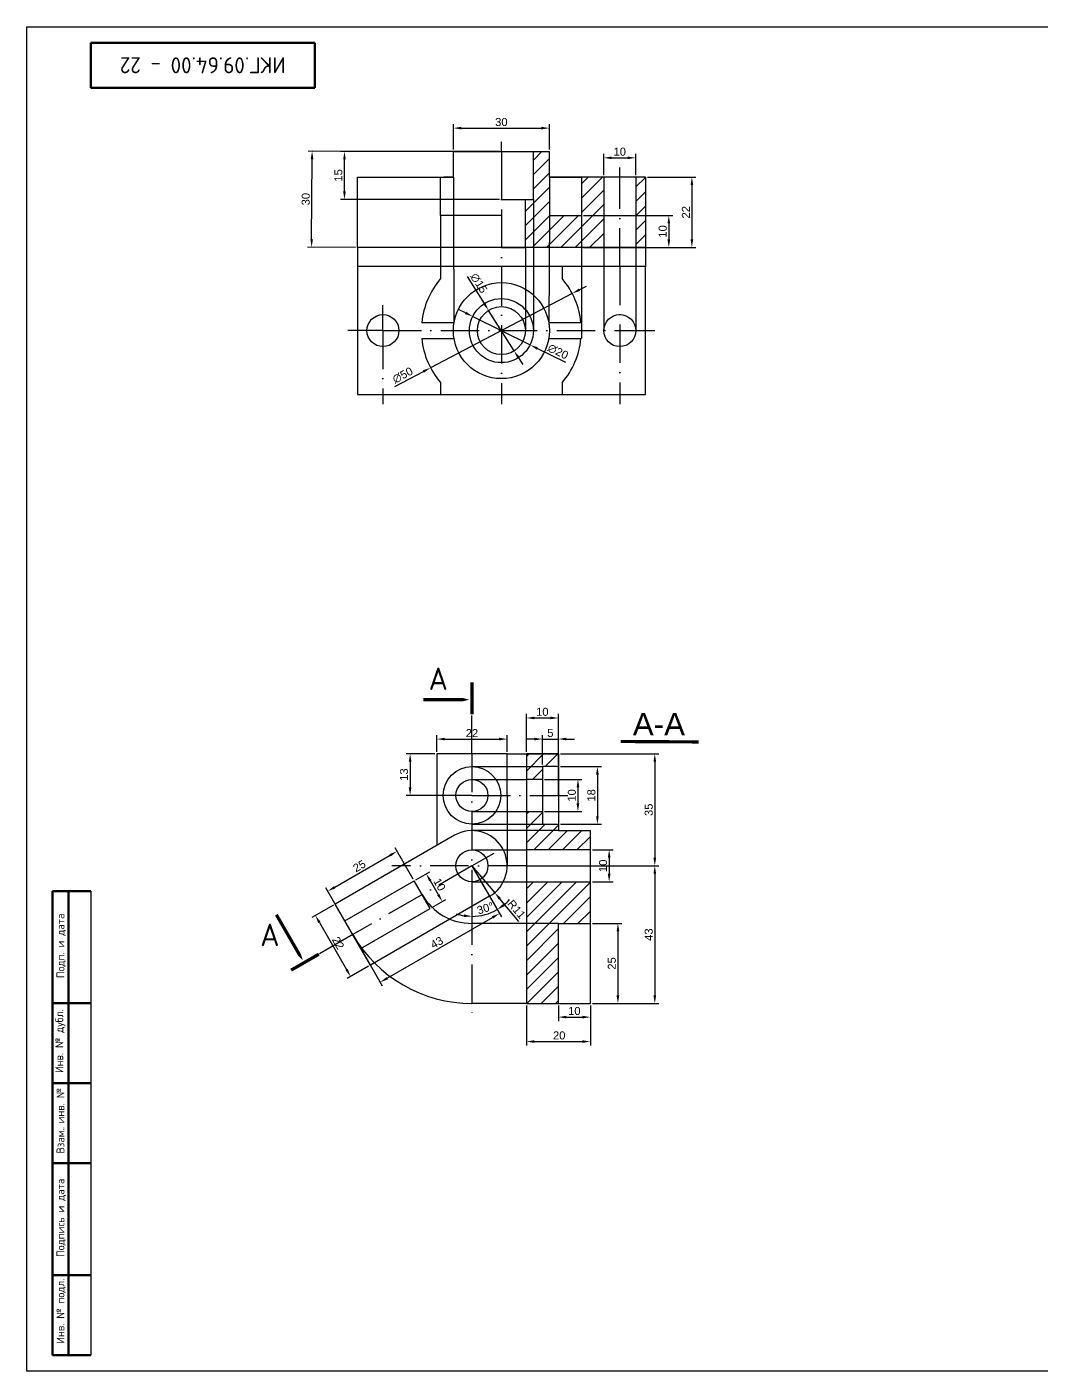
# Model space of a CAD drawing. Header units: millimetres. Extents: x 2745 to 4516, y 880 to 1419.
# Drawn here: x 2745.2 to 3062.1, y 999.4 to 1419.4 of the extents above; entities that cross this region are included whole.
import ezdxf
from ezdxf.enums import TextEntityAlignment as Align

# ---------------------------------------------------------------- set-up
doc = ezdxf.new("R2010")
doc.units = ezdxf.units.MM
doc.linetypes.add('ACAD_ISO10W100', pattern=[18, 12, -3, 0, -3])
for name, color, linetype in [('Линия связи', 92, 'Continuous'), ('оси симметрии', 20, 'ACAD_ISO10W100'), ('Размеры', 240, 'Continuous'), ('форматки', 7, 'Continuous'), ('штриховка', 124, 'Continuous')]:
    doc.layers.add(name, color=color, linetype=linetype)
doc.layers.add('Чертёж', color=7, linetype='Continuous', lineweight=30)
doc.styles.add('GOST-2.304_Type-B', font='GOST Common.ttf')
doc.styles.get("Standard").update_dxf_attribs({"font": 'arial.ttf'})
doc.dimstyles.new('ISO-25', dxfattribs={"dimtxt": 2.5, "dimasz": 2.5, "dimexe": 1.25, "dimexo": 0.625, "dimtad": 1, "dimtxsty": 'Standard', "dimcen": 2.5, "dimadec": 0, "dimazin": 0, "dimtfac": 1, "dimtmove": 0, "dimatfit": 3, "dimfxl": 1, "dimarcsym": 0})

# ---------------------------------------------------------------- blocks, each defined once
blk = doc.blocks.new('ACAD_SPDS_TB_18')
at = {"linetype": 'Continuous', "lineweight": 60}
for p, q in [((-12, 145), (0, 145)), ((-12, 145), (-12, 0)), ((-7, 145), (-7, 0)), ((-12, 110), (0, 110)), ((-12, 85), (0, 85)), ((-12, 60), (0, 60)), ((-12, 25), (0, 25)), ((-12, 0), (0, 0))]:
    blk.add_line(p, q, dxfattribs=at)
at = {"linetype": 'Continuous', "lineweight": 30}
blk.add_line((0, 145), (0, 0), dxfattribs=at)
at = {"style": 'GOST-2.304_Type-B'}
for s, p in [('Подп. и дата', (-8.25, 117.77)), ('Инв. № дубл.', (-8.62, 88.14)), ('Взам. инв. №', (-8.25, 62.96)), ('. ', (-8.25, 70.58)), ('Подпись и дата', (-8.25, 30.64)), ('Инв. № подл.', (-8.25, 3.57))]:
    blk.add_text(s, height=2.5, rotation=90, dxfattribs=at).set_placement(p)
for tag, p in [('ПОДП_ДАТА_2', (-3.5, 127.5)), ('ИНВ_Н_ДУБЛ', (-3.65, 97.5)), ('ВЗАМ_ИНВ_Н', (-3.5, 71.94)), ('ПОДП_ДАТА_1', (-3.5, 42.5)), ('ИНВ_НОМ_ПОДЛ', (-3.5, 12.5))]:
    blk.add_attdef(tag, text='', height=2.5, rotation=90, dxfattribs=at).set_placement(p, align=Align.MIDDLE_CENTER)
at = {"style": 'GOST-2.304_Type-B', "flags": 1}
blk.add_attdef('ИДЕНТИФИКАТОР_НАДПИСИ', (-12.12, -11.58), '', height=2.5, dxfattribs=at)
blk = doc.blocks.new('ACAD_SPDS_TB_08')
at = {"linetype": 'Continuous', "lineweight": 60}
for p, q in [((0, 0), (0, -14)), ((70, 0), (0, 0)), ((70, 0), (70, -14)), ((70, -14), (0, -14))]:
    blk.add_line(p, q, dxfattribs=at)
at = {"style": 'GOST-2.304_Type-B', "flags": 8}
blk.add_attdef('ОБОЗНАЧЕНИЕ_ДОКУМЕНТА', text='', height=5, dxfattribs=at).set_placement((35, -7), align=Align.MIDDLE_CENTER)
at = {"style": 'GOST-2.304_Type-B', "flags": 1}
blk.add_attdef('ИДЕНТИФИКАТОР_НАДПИСИ', (-0.4, -20.95), '', height=2.5, dxfattribs=at)
blk = doc.blocks.new('*D13')
at = {"layer": 'Defpoints', "color": 0, "transparency": 16777216}
for p in [(2834.29, 1380.57), (2848.59, 1380.5), (2848.44, 1350.5)]:
    blk.add_point(p, dxfattribs=at)
at = {"layer": 'Размеры', "color": 0, "lineweight": -2, "transparency": 16777216}
for p, q in [((2847.97, 1380.5), (2833.04, 1380.58)), ((2834.15, 1353.07), (2834.27, 1378.07)), ((2847.82, 1350.5), (2832.89, 1350.58))]:
    blk.add_line(p, q, dxfattribs=at)
at = {"layer": 'Размеры', "color": 0, "transparency": 16777216}
for points in [[(2833.86, 1378.08), (2834.69, 1378.07), (2834.29, 1380.57)], [(2833.73, 1353.08), (2834.56, 1353.07), (2834.14, 1350.57)]]:
    blk.add_solid(points, dxfattribs=at)
at = {"layer": 'Размеры', "color": 0, "transparency": 16777216, "insert": (2832.31, 1365.58), "char_height": 2.5, "attachment_point": 5, "rotation": 89.7093}
blk.add_mtext('30', dxfattribs=at)
blk = doc.blocks.new('*D14')
at = {"layer": 'Defpoints', "color": 0, "transparency": 16777216}
for p in [(2844.41, 1380.5), (2893.44, 1380.5), (2893.44, 1365.5)]:
    blk.add_point(p, dxfattribs=at)
at = {"layer": 'Размеры', "color": 0, "lineweight": -2, "transparency": 16777216}
for p, q in [((2892.82, 1380.5), (2843.16, 1380.5)), ((2844.41, 1368), (2844.41, 1378)), ((2892.82, 1365.5), (2843.16, 1365.5))]:
    blk.add_line(p, q, dxfattribs=at)
at = {"layer": 'Размеры', "color": 0, "transparency": 16777216}
for points in [[(2843.99, 1378), (2844.83, 1378), (2844.41, 1380.5)], [(2843.99, 1368), (2844.83, 1368), (2844.41, 1365.5)]]:
    blk.add_solid(points, dxfattribs=at)
at = {"layer": 'Размеры', "color": 0, "transparency": 16777216, "insert": (2842.51, 1373), "char_height": 2.5, "attachment_point": 5, "rotation": 90}
blk.add_mtext('15', dxfattribs=at)
blk = doc.blocks.new('*D15')
at = {"layer": 'Defpoints', "color": 0, "transparency": 16777216}
for p in [(2918.44, 1360.5), (2918.44, 1350.5), (2945.77, 1350.5)]:
    blk.add_point(p, dxfattribs=at)
at = {"layer": 'Размеры', "color": 0, "lineweight": -2, "transparency": 16777216}
for p, q in [((2919.07, 1360.5), (2947.02, 1360.5)), ((2945.77, 1358), (2945.77, 1353)), ((2919.07, 1350.5), (2947.02, 1350.5))]:
    blk.add_line(p, q, dxfattribs=at)
at = {"layer": 'Размеры', "color": 0, "transparency": 16777216}
for points in [[(2945.35, 1358), (2946.19, 1358), (2945.77, 1360.5)], [(2945.35, 1353), (2946.19, 1353), (2945.77, 1350.5)]]:
    blk.add_solid(points, dxfattribs=at)
at = {"layer": 'Размеры', "color": 0, "transparency": 16777216, "insert": (2943.87, 1355.5), "char_height": 2.5, "attachment_point": 5, "rotation": 90}
blk.add_mtext('10', dxfattribs=at)
blk = doc.blocks.new('*D16')
at = {"layer": 'Defpoints', "color": 0, "transparency": 16777216}
for p in [(2938.44, 1372.5), (2938.44, 1350.5), (2952.98, 1350.5)]:
    blk.add_point(p, dxfattribs=at)
at = {"layer": 'Размеры', "color": 0, "lineweight": -2, "transparency": 16777216}
for p, q in [((2939.07, 1372.5), (2954.23, 1372.5)), ((2952.98, 1370), (2952.98, 1353)), ((2939.07, 1350.5), (2954.23, 1350.5))]:
    blk.add_line(p, q, dxfattribs=at)
at = {"layer": 'Размеры', "color": 0, "transparency": 16777216}
for points in [[(2952.57, 1370), (2953.4, 1370), (2952.98, 1372.5)], [(2952.57, 1353), (2953.4, 1353), (2952.98, 1350.5)]]:
    blk.add_solid(points, dxfattribs=at)
at = {"layer": 'Размеры', "color": 0, "transparency": 16777216, "insert": (2951.1, 1361.5), "char_height": 2.5, "attachment_point": 5, "rotation": 90}
blk.add_mtext('22', dxfattribs=at)
blk = doc.blocks.new('*D17')
at = {"layer": 'Defpoints', "color": 0, "transparency": 16777216}
for p in [(2935.44, 1378.5), (2925.44, 1372.5), (2935.44, 1372.5)]:
    blk.add_point(p, dxfattribs=at)
at = {"layer": 'Размеры', "color": 0, "lineweight": -2, "transparency": 16777216}
for p, q in [((2925.44, 1373.13), (2925.44, 1379.75)), ((2927.94, 1378.5), (2932.94, 1378.5)), ((2935.44, 1373.13), (2935.44, 1379.75))]:
    blk.add_line(p, q, dxfattribs=at)
at = {"layer": 'Размеры', "color": 0, "transparency": 16777216}
for points in [[(2927.94, 1378.91), (2927.94, 1378.08), (2925.44, 1378.5)], [(2932.94, 1378.91), (2932.94, 1378.08), (2935.44, 1378.5)]]:
    blk.add_solid(points, dxfattribs=at)
at = {"layer": 'Размеры', "color": 0, "transparency": 16777216, "insert": (2930.44, 1380.4), "char_height": 2.5, "attachment_point": 5}
blk.add_mtext('10', dxfattribs=at)
blk = doc.blocks.new('*D18')
at = {"layer": 'Defpoints', "color": 0, "transparency": 16777216}
for p in [(2908.44, 1387.78), (2878.44, 1380.5), (2908.44, 1380.5)]:
    blk.add_point(p, dxfattribs=at)
at = {"layer": 'Размеры', "color": 0, "lineweight": -2, "transparency": 16777216}
for p, q in [((2878.44, 1381.13), (2878.44, 1389.03)), ((2880.94, 1387.78), (2905.94, 1387.78)), ((2908.44, 1381.13), (2908.44, 1389.03))]:
    blk.add_line(p, q, dxfattribs=at)
at = {"layer": 'Размеры', "color": 0, "transparency": 16777216}
for points in [[(2880.94, 1388.2), (2880.94, 1387.36), (2878.44, 1387.78)], [(2905.94, 1388.2), (2905.94, 1387.36), (2908.44, 1387.78)]]:
    blk.add_solid(points, dxfattribs=at)
at = {"layer": 'Размеры', "color": 0, "transparency": 16777216, "insert": (2893.44, 1389.68), "char_height": 2.5, "attachment_point": 5}
blk.add_mtext('30', dxfattribs=at)
blk = doc.blocks.new('*D19')
at = {"layer": 'Defpoints', "color": 0, "transparency": 16777216}
for p in [(2884.48, 1328.94), (2902.4, 1320.06)]:
    blk.add_point(p, dxfattribs=at)
at = {"layer": 'Размеры', "color": 0, "lineweight": -2, "transparency": 16777216}
for p, q in [((2882.24, 1330.05), (2880, 1331.16)), ((2884.48, 1328.94), (2902.4, 1320.06)), ((2913.64, 1314.5), (2904.64, 1318.96))]:
    blk.add_line(p, q, dxfattribs=at)
at = {"layer": 'Размеры', "color": 0, "transparency": 16777216}
for points in [[(2882.42, 1330.42), (2882.05, 1329.67), (2884.48, 1328.94)], [(2904.83, 1319.33), (2904.46, 1318.58), (2902.4, 1320.06)]]:
    blk.add_solid(points, dxfattribs=at)
at = {"layer": 'Размеры', "color": 0, "transparency": 16777216, "insert": (2911.14, 1317.94), "char_height": 2.5, "attachment_point": 5, "rotation": 333.6628}
blk.add_mtext('∅20', dxfattribs=at)
blk = doc.blocks.new('*D21')
at = {"layer": 'Defpoints', "color": 0, "transparency": 16777216}
for p in [(2915.58, 1336.11), (2871.3, 1312.9)]:
    blk.add_point(p, dxfattribs=at)
at = {"layer": 'Размеры', "color": 0, "lineweight": -2, "transparency": 16777216}
for p, q in [((2915.58, 1336.11), (2871.3, 1312.9)), ((2917.8, 1337.27), (2920.01, 1338.43)), ((2860.19, 1307.07), (2869.08, 1311.74))]:
    blk.add_line(p, q, dxfattribs=at)
at = {"layer": 'Размеры', "color": 0, "transparency": 16777216}
for points in [[(2917.6, 1337.63), (2917.99, 1336.9), (2915.58, 1336.11)], [(2868.89, 1312.1), (2869.28, 1311.37), (2871.3, 1312.9)]]:
    blk.add_solid(points, dxfattribs=at)
at = {"layer": 'Размеры', "color": 0, "transparency": 16777216, "insert": (2862.61, 1310.57), "char_height": 2.5, "attachment_point": 5, "rotation": 27.6572}
blk.add_mtext('∅50', dxfattribs=at)
blk = doc.blocks.new('*D26')
at = {"layer": 'Defpoints', "color": 0, "transparency": 16777216}
for p in [(2921.25, 1139.29), (2921.25, 1114.29), (2929.87, 1114.29)]:
    blk.add_point(p, dxfattribs=at)
at = {"layer": 'Размеры', "color": 0, "lineweight": -2, "transparency": 16777216}
for p, q in [((2921.88, 1139.29), (2931.12, 1139.29)), ((2929.87, 1136.79), (2929.87, 1116.79)), ((2921.88, 1114.29), (2931.12, 1114.29))]:
    blk.add_line(p, q, dxfattribs=at)
at = {"layer": 'Размеры', "color": 0, "transparency": 16777216}
for points in [[(2929.45, 1136.79), (2930.29, 1136.79), (2929.87, 1139.29)], [(2929.45, 1116.79), (2930.29, 1116.79), (2929.87, 1114.29)]]:
    blk.add_solid(points, dxfattribs=at)
at = {"layer": 'Размеры', "color": 0, "transparency": 16777216, "insert": (2927.97, 1126.79), "char_height": 2.5, "attachment_point": 5, "rotation": 90}
blk.add_mtext('25', dxfattribs=at)
blk = doc.blocks.new('*D27')
at = {"layer": 'Defpoints', "color": 0, "transparency": 16777216}
for p in [(2921.25, 1157.29), (2921.25, 1114.29), (2941.4, 1114.29)]:
    blk.add_point(p, dxfattribs=at)
at = {"layer": 'Размеры', "color": 0, "lineweight": -2, "transparency": 16777216}
for p, q in [((2921.88, 1157.29), (2942.65, 1157.29)), ((2941.4, 1154.79), (2941.4, 1116.79)), ((2921.88, 1114.29), (2942.65, 1114.29))]:
    blk.add_line(p, q, dxfattribs=at)
at = {"layer": 'Размеры', "color": 0, "transparency": 16777216}
for points in [[(2940.98, 1154.79), (2941.82, 1154.79), (2941.4, 1157.29)], [(2940.98, 1116.79), (2941.82, 1116.79), (2941.4, 1114.29)]]:
    blk.add_solid(points, dxfattribs=at)
at = {"layer": 'Размеры', "color": 0, "transparency": 16777216, "insert": (2939.5, 1135.79), "char_height": 2.5, "attachment_point": 5, "rotation": 90}
blk.add_mtext('43', dxfattribs=at)
blk = doc.blocks.new('*D28')
at = {"layer": 'Defpoints', "color": 0, "transparency": 16777216}
for p in [(2911.25, 1192.29), (2911.25, 1157.29), (2941.4, 1157.29)]:
    blk.add_point(p, dxfattribs=at)
at = {"layer": 'Размеры', "color": 0, "lineweight": -2, "transparency": 16777216}
for p, q in [((2911.88, 1192.29), (2942.65, 1192.29)), ((2941.4, 1189.79), (2941.4, 1159.79)), ((2911.87, 1157.29), (2942.65, 1157.29))]:
    blk.add_line(p, q, dxfattribs=at)
at = {"layer": 'Размеры', "color": 0, "transparency": 16777216}
for points in [[(2940.98, 1189.79), (2941.81, 1189.79), (2941.4, 1192.29)], [(2940.98, 1159.79), (2941.81, 1159.79), (2941.4, 1157.29)]]:
    blk.add_solid(points, dxfattribs=at)
at = {"layer": 'Размеры', "color": 0, "transparency": 16777216, "insert": (2939.5, 1174.79), "char_height": 2.5, "attachment_point": 5, "rotation": 90}
blk.add_mtext('35', dxfattribs=at)
blk = doc.blocks.new('*D29')
at = {"layer": 'Defpoints', "color": 0, "transparency": 16777216}
for p in [(2911.25, 1203.48), (2901.25, 1192.29), (2911.25, 1192.29)]:
    blk.add_point(p, dxfattribs=at)
at = {"layer": 'Размеры', "color": 0, "lineweight": -2, "transparency": 16777216}
for p, q in [((2901.25, 1192.91), (2901.25, 1204.73)), ((2903.75, 1203.48), (2908.75, 1203.48)), ((2911.25, 1192.91), (2911.25, 1204.73))]:
    blk.add_line(p, q, dxfattribs=at)
at = {"layer": 'Размеры', "color": 0, "transparency": 16777216}
for points in [[(2903.75, 1203.9), (2903.75, 1203.07), (2901.25, 1203.48)], [(2908.75, 1203.9), (2908.75, 1203.07), (2911.25, 1203.48)]]:
    blk.add_solid(points, dxfattribs=at)
at = {"layer": 'Размеры', "color": 0, "transparency": 16777216, "insert": (2906.25, 1205.39), "char_height": 2.5, "attachment_point": 5}
blk.add_mtext('10', dxfattribs=at)
blk = doc.blocks.new('*D30')
at = {"layer": 'Defpoints', "color": 0, "transparency": 16777216}
for p in [(2911.25, 1196.89), (2906.25, 1188.29), (2911.25, 1188.29)]:
    blk.add_point(p, dxfattribs=at)
at = {"layer": 'Размеры', "color": 0, "lineweight": -2, "transparency": 16777216}
for p, q in [((2906.25, 1188.91), (2906.25, 1198.14)), ((2911.25, 1188.91), (2911.25, 1198.14)), ((2903.75, 1196.89), (2901.25, 1196.89)), ((2906.25, 1196.89), (2911.25, 1196.89)), ((2913.75, 1196.89), (2916.25, 1196.89))]:
    blk.add_line(p, q, dxfattribs=at)
at = {"layer": 'Размеры', "color": 0, "transparency": 16777216}
for points in [[(2903.75, 1197.31), (2903.75, 1196.48), (2906.25, 1196.89)], [(2913.75, 1197.31), (2913.75, 1196.48), (2911.25, 1196.89)]]:
    blk.add_solid(points, dxfattribs=at)
at = {"layer": 'Размеры', "color": 0, "transparency": 16777216, "insert": (2908.75, 1198.79), "char_height": 2.5, "attachment_point": 5}
blk.add_mtext('5', dxfattribs=at)
blk = doc.blocks.new('*D31')
at = {"layer": 'Defpoints', "color": 0, "transparency": 16777216}
for p in [(2895.25, 1196.88), (2873.25, 1192.29), (2895.25, 1192.29)]:
    blk.add_point(p, dxfattribs=at)
at = {"layer": 'Размеры', "color": 0, "lineweight": -2, "transparency": 16777216}
for p, q in [((2873.25, 1192.91), (2873.25, 1198.13)), ((2895.25, 1192.91), (2895.25, 1198.13)), ((2875.75, 1196.88), (2892.75, 1196.88))]:
    blk.add_line(p, q, dxfattribs=at)
at = {"layer": 'Размеры', "color": 0, "transparency": 16777216}
for points in [[(2875.75, 1197.3), (2875.75, 1196.47), (2873.25, 1196.88)], [(2892.75, 1197.3), (2892.75, 1196.47), (2895.25, 1196.88)]]:
    blk.add_solid(points, dxfattribs=at)
at = {"layer": 'Размеры', "color": 0, "transparency": 16777216, "insert": (2884.25, 1198.76), "char_height": 2.5, "attachment_point": 5}
blk.add_mtext('22', dxfattribs=at)
blk = doc.blocks.new('*D32')
at = {"layer": 'Defpoints', "color": 0, "transparency": 16777216}
for p in [(2873.25, 1192.29), (2864.92, 1179.29), (2873.25, 1179.29)]:
    blk.add_point(p, dxfattribs=at)
at = {"layer": 'Размеры', "color": 0, "lineweight": -2, "transparency": 16777216}
for p, q in [((2872.63, 1192.29), (2863.67, 1192.29)), ((2864.92, 1189.79), (2864.92, 1181.79)), ((2872.63, 1179.29), (2863.67, 1179.29))]:
    blk.add_line(p, q, dxfattribs=at)
at = {"layer": 'Размеры', "color": 0, "transparency": 16777216}
for points in [[(2864.5, 1189.79), (2865.34, 1189.79), (2864.92, 1192.29)], [(2864.5, 1181.79), (2865.34, 1181.79), (2864.92, 1179.29)]]:
    blk.add_solid(points, dxfattribs=at)
at = {"layer": 'Размеры', "color": 0, "transparency": 16777216, "insert": (2863.02, 1185.79), "char_height": 2.5, "attachment_point": 5, "rotation": 90}
blk.add_mtext('13', dxfattribs=at)
blk = doc.blocks.new('*D33')
at = {"layer": 'Defpoints', "color": 0, "transparency": 16777216}
for p in [(2906.25, 1184.29), (2906.25, 1174.29), (2917.37, 1174.29)]:
    blk.add_point(p, dxfattribs=at)
at = {"layer": 'Размеры', "color": 0, "lineweight": -2, "transparency": 16777216}
for p, q in [((2906.88, 1184.29), (2918.62, 1184.29)), ((2917.37, 1181.79), (2917.37, 1176.79)), ((2906.88, 1174.29), (2918.62, 1174.29))]:
    blk.add_line(p, q, dxfattribs=at)
at = {"layer": 'Размеры', "color": 0, "transparency": 16777216}
for points in [[(2916.95, 1181.79), (2917.79, 1181.79), (2917.37, 1184.29)], [(2916.95, 1176.79), (2917.79, 1176.79), (2917.37, 1174.29)]]:
    blk.add_solid(points, dxfattribs=at)
at = {"layer": 'Размеры', "color": 0, "transparency": 16777216, "insert": (2915.47, 1179.29), "char_height": 2.5, "attachment_point": 5, "rotation": 90}
blk.add_mtext('10', dxfattribs=at)
blk = doc.blocks.new('*D34')
at = {"layer": 'Defpoints', "color": 0, "transparency": 16777216}
for p in [(2911.25, 1188.29), (2911.25, 1170.29), (2923.46, 1170.29)]:
    blk.add_point(p, dxfattribs=at)
at = {"layer": 'Размеры', "color": 0, "lineweight": -2, "transparency": 16777216}
for p, q in [((2911.88, 1188.29), (2924.71, 1188.29)), ((2923.46, 1185.79), (2923.46, 1172.79)), ((2911.88, 1170.29), (2924.71, 1170.29))]:
    blk.add_line(p, q, dxfattribs=at)
at = {"layer": 'Размеры', "color": 0, "transparency": 16777216}
for points in [[(2923.04, 1185.79), (2923.88, 1185.79), (2923.46, 1188.29)], [(2923.04, 1172.79), (2923.88, 1172.79), (2923.46, 1170.29)]]:
    blk.add_solid(points, dxfattribs=at)
at = {"layer": 'Размеры', "color": 0, "transparency": 16777216, "insert": (2921.56, 1179.29), "char_height": 2.5, "attachment_point": 5, "rotation": 90}
blk.add_mtext('18', dxfattribs=at)
blk = doc.blocks.new('*D35')
at = {"layer": 'Defpoints', "color": 0, "transparency": 16777216}
for p in [(2884.25, 1157.29), (2891.36, 1148.89)]:
    blk.add_point(p, dxfattribs=at)
at = {"layer": 'Размеры', "color": 0, "lineweight": -2, "transparency": 16777216}
for p, q in [((2884.25, 1157.29), (2891.36, 1148.89)), ((2898.95, 1139.93), (2892.98, 1146.98))]:
    blk.add_line(p, q, dxfattribs=at)
at = {"layer": 'Размеры', "color": 0, "transparency": 16777216}
blk.add_solid([(2893.3, 1147.25), (2892.66, 1146.71), (2891.36, 1148.89)], dxfattribs=at)
at = {"layer": 'Размеры', "color": 0, "transparency": 16777216, "insert": (2898.21, 1143.72), "char_height": 2.5, "attachment_point": 5, "rotation": 310.2587}
blk.add_mtext('R11', dxfattribs=at)
blk = doc.blocks.new('*D36')
at = {"layer": 'Defpoints', "color": 0, "transparency": 16777216}
for p in [(2884.25, 1157.29), (2892.84, 1142.4), (2847.01, 1135.8)]:
    blk.add_point(p, dxfattribs=at)
at = {"layer": 'Размеры', "color": 0, "lineweight": -2, "transparency": 16777216}
for p, q in [((2884.57, 1156.74), (2893.46, 1141.32)), ((2857.76, 1122.16), (2890.67, 1141.15)), ((2847.32, 1135.26), (2856.22, 1119.83))]:
    blk.add_line(p, q, dxfattribs=at)
at = {"layer": 'Размеры', "color": 0, "transparency": 16777216}
for points in [[(2890.47, 1141.51), (2890.88, 1140.79), (2892.84, 1142.4)], [(2857.55, 1122.53), (2857.97, 1121.8), (2855.59, 1120.92)]]:
    blk.add_solid(points, dxfattribs=at)
at = {"layer": 'Размеры', "color": 0, "transparency": 16777216, "insert": (2873.27, 1133.31), "char_height": 2.5, "attachment_point": 5, "rotation": 29.9752}
blk.add_mtext('43', dxfattribs=at)
blk = doc.blocks.new('*D37')
at = {"layer": 'Defpoints', "color": 0, "transparency": 16777216}
for p in [(2884.25, 1192.29), (2884.25, 1157.29), (2884.25, 1144.58), (2886.99, 1141.74), (2892.84, 1142.4)]:
    blk.add_point(p, dxfattribs=at)
at = {"layer": 'Размеры', "color": 0, "lineweight": -2, "transparency": 16777216}
blk.add_line((2884.25, 1143.96), (2884.25, 1140.25), dxfattribs=at)
for start, end in [(309.0577, 318.1401), (270, 299.9752), (251.8351, 260.9175)]:
    blk.add_arc((2884.25, 1157.29), 15.79, start, end, dxfattribs=at)
at = {"layer": 'Размеры', "color": 0, "transparency": 16777216}
for points in [[(2894.44, 1144.68), (2893.97, 1145.37), (2892.14, 1143.61)], [(2881.79, 1142.11), (2881.73, 1141.28), (2884.25, 1141.5)]]:
    blk.add_solid(points, dxfattribs=at)
at = {"layer": 'Размеры', "color": 0, "transparency": 16777216, "insert": (2888.43, 1144.04), "char_height": 2.5, "attachment_point": 5, "rotation": 17.4908}
blk.add_mtext('30°', dxfattribs=at)
blk = doc.blocks.new('*D38')
at = {"layer": 'Defpoints', "color": 0, "transparency": 16777216}
for p in [(2866.16, 1152.62), (2871.16, 1143.96), (2874.96, 1146.15)]:
    blk.add_point(p, dxfattribs=at)
at = {"layer": 'Размеры', "color": 0, "lineweight": -2, "transparency": 16777216}
for p, q in [((2866.7, 1152.94), (2871.04, 1155.44)), ((2871.21, 1152.65), (2873.71, 1148.32)), ((2871.7, 1144.27), (2876.04, 1146.78))]:
    blk.add_line(p, q, dxfattribs=at)
at = {"layer": 'Размеры', "color": 0, "transparency": 16777216}
for points in [[(2871.57, 1152.86), (2870.85, 1152.44), (2869.96, 1154.81)], [(2874.07, 1148.52), (2873.35, 1148.11), (2874.96, 1146.15)]]:
    blk.add_solid(points, dxfattribs=at)
at = {"layer": 'Размеры', "color": 0, "transparency": 16777216, "insert": (2874.11, 1151.43), "char_height": 2.5, "attachment_point": 5, "rotation": 299.9752}
blk.add_mtext('10', dxfattribs=at)
blk = doc.blocks.new('*D39')
at = {"layer": 'Defpoints', "color": 0, "transparency": 16777216}
for p in [(2860.85, 1161.84), (2866.16, 1152.62), (2844.51, 1140.13)]:
    blk.add_point(p, dxfattribs=at)
at = {"layer": 'Размеры', "color": 0, "lineweight": -2, "transparency": 16777216}
for p, q in [((2841.36, 1150.6), (2858.68, 1160.59)), ((2865.85, 1153.17), (2860.22, 1162.92)), ((2844.2, 1140.67), (2838.57, 1150.43))]:
    blk.add_line(p, q, dxfattribs=at)
at = {"layer": 'Размеры', "color": 0, "transparency": 16777216}
for points in [[(2858.47, 1160.95), (2858.89, 1160.23), (2860.85, 1161.84)], [(2841.15, 1150.96), (2841.56, 1150.24), (2839.19, 1149.35)]]:
    blk.add_solid(points, dxfattribs=at)
at = {"layer": 'Размеры', "color": 0, "transparency": 16777216, "insert": (2849.07, 1157.24), "char_height": 2.5, "attachment_point": 5, "rotation": 29.9752}
blk.add_mtext('25', dxfattribs=at)
blk = doc.blocks.new('*D40')
at = {"layer": 'Defpoints', "color": 0, "transparency": 16777216}
for p in [(2841.51, 1145.33), (2852.5, 1126.27), (2846.32, 1122.71)]:
    blk.add_point(p, dxfattribs=at)
at = {"layer": 'Размеры', "color": 0, "lineweight": -2, "transparency": 16777216}
for p, q in [((2840.97, 1145.02), (2834.24, 1141.14)), ((2836.57, 1139.6), (2845.07, 1124.87)), ((2851.96, 1125.96), (2845.23, 1122.08))]:
    blk.add_line(p, q, dxfattribs=at)
at = {"layer": 'Размеры', "color": 0, "transparency": 16777216}
for points in [[(2836.94, 1139.81), (2836.21, 1139.39), (2835.33, 1141.76)], [(2845.43, 1125.08), (2844.71, 1124.66), (2846.32, 1122.71)]]:
    blk.add_solid(points, dxfattribs=at)
at = {"layer": 'Размеры', "color": 0, "transparency": 16777216, "insert": (2842.45, 1133.17), "char_height": 2.5, "attachment_point": 5, "rotation": 299.9752}
blk.add_mtext('22', dxfattribs=at)
blk = doc.blocks.new('*D41')
at = {"layer": 'Defpoints', "color": 0, "transparency": 16777216}
for p in [(2901.25, 1114.29), (2921.25, 1114.29), (2921.25, 1102.38)]:
    blk.add_point(p, dxfattribs=at)
at = {"layer": 'Размеры', "color": 0, "lineweight": -2, "transparency": 16777216}
for p, q in [((2901.25, 1113.66), (2901.25, 1101.13)), ((2921.25, 1113.66), (2921.25, 1101.13)), ((2903.75, 1102.38), (2918.75, 1102.38))]:
    blk.add_line(p, q, dxfattribs=at)
at = {"layer": 'Размеры', "color": 0, "transparency": 16777216}
for points in [[(2903.75, 1102.8), (2903.75, 1101.97), (2901.25, 1102.38)], [(2918.75, 1102.8), (2918.75, 1101.97), (2921.25, 1102.38)]]:
    blk.add_solid(points, dxfattribs=at)
at = {"layer": 'Размеры', "color": 0, "transparency": 16777216, "insert": (2911.52, 1104.28), "char_height": 2.5, "attachment_point": 5}
blk.add_mtext('20', dxfattribs=at)
blk = doc.blocks.new('*D42')
at = {"layer": 'Defpoints', "color": 0, "transparency": 16777216}
for p in [(2911.25, 1114.29), (2921.25, 1114.29), (2921.25, 1110.02)]:
    blk.add_point(p, dxfattribs=at)
at = {"layer": 'Размеры', "color": 0, "lineweight": -2, "transparency": 16777216}
for p, q in [((2911.25, 1113.66), (2911.25, 1108.77)), ((2921.25, 1113.66), (2921.25, 1108.77)), ((2913.75, 1110.02), (2918.75, 1110.02))]:
    blk.add_line(p, q, dxfattribs=at)
at = {"layer": 'Размеры', "color": 0, "transparency": 16777216}
for points in [[(2913.75, 1110.43), (2913.75, 1109.6), (2911.25, 1110.02)], [(2918.75, 1110.43), (2918.75, 1109.6), (2921.25, 1110.02)]]:
    blk.add_solid(points, dxfattribs=at)
at = {"layer": 'Размеры', "color": 0, "transparency": 16777216, "insert": (2916.25, 1111.92), "char_height": 2.5, "attachment_point": 5}
blk.add_mtext('10', dxfattribs=at)
blk = doc.blocks.new('*D43')
at = {"layer": 'Defpoints', "color": 0, "transparency": 16777216}
for p in [(2921.25, 1162.29), (2921.25, 1152.29), (2927.13, 1152.29)]:
    blk.add_point(p, dxfattribs=at)
at = {"layer": 'Размеры', "color": 0, "lineweight": -2, "transparency": 16777216}
for p, q in [((2921.88, 1162.29), (2928.38, 1162.29)), ((2927.13, 1159.79), (2927.13, 1154.79)), ((2921.88, 1152.29), (2928.38, 1152.29))]:
    blk.add_line(p, q, dxfattribs=at)
at = {"layer": 'Размеры', "color": 0, "transparency": 16777216}
for points in [[(2926.71, 1159.79), (2927.55, 1159.79), (2927.13, 1162.29)], [(2926.71, 1154.79), (2927.55, 1154.79), (2927.13, 1152.29)]]:
    blk.add_solid(points, dxfattribs=at)
at = {"layer": 'Размеры', "color": 0, "transparency": 16777216, "insert": (2925.23, 1157.29), "char_height": 2.5, "attachment_point": 5, "rotation": 90}
blk.add_mtext('10', dxfattribs=at)
blk = doc.blocks.new('*D66')
at = {"layer": 'Defpoints', "color": 0, "transparency": 16777216}
for p in [(2889.43, 1330.84), (2897.45, 1318.16)]:
    blk.add_point(p, dxfattribs=at)
at = {"layer": 'Размеры', "color": 0, "lineweight": -2, "transparency": 16777216}
for p, q in [((2882.72, 1341.47), (2888.1, 1332.95)), ((2897.45, 1318.16), (2889.43, 1330.84)), ((2898.78, 1316.05), (2900.12, 1313.93))]:
    blk.add_line(p, q, dxfattribs=at)
at = {"layer": 'Размеры', "color": 0, "transparency": 16777216}
for points in [[(2888.45, 1333.18), (2887.75, 1332.73), (2889.43, 1330.84)], [(2899.13, 1316.27), (2898.43, 1315.82), (2897.45, 1318.16)]]:
    blk.add_solid(points, dxfattribs=at)
at = {"layer": 'Размеры', "color": 0, "transparency": 16777216, "insert": (2886.41, 1339.32), "char_height": 2.5, "attachment_point": 5, "rotation": 302.2881}
blk.add_mtext('∅15', dxfattribs=at)

msp = doc.modelspace()

# ---------------------------------------------------------------- hatches: boundary and pattern name
at = {"layer": 'штриховка'}
h = msp.add_hatch(dxfattribs=at)
h.set_pattern_fill('ANSI31', color=256)
h.set_pattern_definition([(45, (1690.2965, -347.2127), (-2.245064, 2.245064), [])])
h.paths.add_polyline_path([(2925.44, 1350.501), (2925.44, 1372.501), (2918.44, 1372.501), (2918.44, 1360.501), (2908.44, 1360.501), (2908.44, 1372.501), (2908.44, 1380.501), (2903.44, 1380.501), (2903.44, 1365.501), (2900.94, 1365.501), (2900.94, 1350.501)])
h.paths.add_polyline_path([(2935.44, 1350.501), (2938.44, 1350.501), (2938.44, 1372.501), (2935.44, 1372.501)])
h = msp.add_hatch(dxfattribs=at)
h.set_pattern_fill('ANSI31', color=256)
h.set_pattern_definition([(45, (1737.6027, -304.5258), (-2.245064, 2.245064), [])])
h.paths.add_polyline_path([(2906.254, 1188.286), (2911.254, 1188.286), (2911.254, 1192.286), (2901.254, 1192.286), (2901.254, 1184.286), (2906.254, 1184.286)])
h.paths.add_polyline_path([(2901.254, 1162.286), (2921.254, 1162.286), (2921.254, 1168.286), (2911.254, 1168.286), (2911.254, 1170.286), (2906.254, 1170.286), (2906.254, 1174.286), (2901.254, 1174.286)])
h = msp.add_hatch(dxfattribs=at)
h.set_pattern_fill('ANSI31', color=256)
h.paths.add_polyline_path([(2921.254, 1152.286), (2901.254, 1152.286), (2901.254, 1114.286), (2911.254, 1114.286), (2911.254, 1139.286), (2921.254, 1139.286)])

# ---------------------------------------------------------------- linework, layer by layer
msp.add_lwpolyline([(2745.153, 999.411), (2745.153, 1419.411), (3339.153, 1419.411), (3339.153, 999.411), (2745.153, 999.411)])
at = {"layer": 'Линия связи'}
for p, q in [((2903.44, 1365.501), (2903.44, 1324.501)), ((2874.44, 1360.501), (2874.44, 1344.501)), ((2878.44, 1360.501), (2878.553, 1327.019)), ((2908.44, 1360.501), (2908.323, 1327.029)), ((2918.44, 1360.501), (2918.44, 1322.001)), ((2848.44, 1350.501), (2848.44, 1344.501)), ((2900.94, 1350.501), (2900.94, 1324.501)), ((2925.44, 1350.501), (2925.44, 1324.501)), ((2935.44, 1350.501), (2935.44, 1324.501)), ((2938.44, 1350.501), (2938.44, 1344.501)), ((2895.254, 1192.286), (2901.254, 1192.286)), ((2884.254, 1188.286), (2906.254, 1188.286)), ((2884.254, 1184.286), (2901.254, 1184.286)), ((2884.254, 1174.286), (2901.254, 1174.286)), ((2884.254, 1170.286), (2906.254, 1170.286)), ((2911.254, 1168.286), (2884.254, 1168.286)), ((2884.254, 1162.286), (2901.254, 1162.286)), ((2884.254, 1152.286), (2901.254, 1152.286)), ((2911.254, 1139.286), (2884.254, 1139.286)), ((2901.254, 1114.286), (2884.254, 1114.286))]:
    msp.add_line(p, q, dxfattribs=at)
for radius in [18, 43]:
    msp.add_arc((2884.254, 1157.286), radius, 209.97524, 269.97524, dxfattribs=at)
at = {"layer": 'оси симметрии'}
for p, q in [((2893.44, 1380.501), (2893.44, 1383.501)), ((2893.44, 1380.501), (2893.44, 1304.501)), ((2930.44, 1372.501), (2930.44, 1375.501)), ((2930.44, 1344.501), (2930.44, 1372.501)), ((2930.44, 1344.501), (2930.44, 1304.501)), ((2856.44, 1329.501), (2856.44, 1332.501)), ((2856.44, 1324.501), (2856.44, 1329.501)), ((2848.44, 1324.501), (2845.44, 1324.501)), ((2856.44, 1324.501), (2848.44, 1324.501)), ((2856.44, 1324.501), (2938.44, 1324.501)), ((2856.44, 1324.501), (2856.44, 1304.501)), ((2938.44, 1324.501), (2941.44, 1324.501)), ((2856.44, 1304.501), (2856.44, 1301.501)), ((2893.44, 1304.501), (2893.44, 1301.501)), ((2930.44, 1304.501), (2930.44, 1301.501)), ((2884.254, 1192.286), (2884.242, 1204.643)), ((2884.254, 1192.286), (2884.254, 1144.584)), ((2873.254, 1179.286), (2870.254, 1179.286)), ((2884.254, 1179.286), (2873.254, 1179.286)), ((2884.254, 1179.286), (2911.254, 1179.286)), ((2911.254, 1179.286), (2914.254, 1179.286)), ((2884.254, 1157.286), (2888.585, 1159.784)), ((2888.584, 1159.786), (2891.182, 1161.286)), ((2884.254, 1157.286), (2847.006, 1135.802)), ((2862.254, 1157.286), (2859.254, 1157.286)), ((2901.254, 1157.286), (2862.254, 1157.286)), ((2884.254, 1157.286), (2892.84, 1142.399)), ((2901.238, 1157.286), (2921.254, 1157.286)), ((2921.254, 1157.286), (2924.254, 1157.286)), ((2884.254, 1144.584), (2884.254, 1110.315)), ((2847.006, 1135.802), (2836.386, 1129.706))]:
    msp.add_line(p, q, dxfattribs=at)
at = {"layer": 'Размеры'}
msp.add_line((2878.44, 1380.501), (2834.287, 1380.573), dxfattribs=at)
at = {"layer": 'Чертёж'}
for p, q in [((2878.44, 1372.501), (2878.44, 1380.501)), ((2878.44, 1380.501), (2908.44, 1380.501)), ((2893.44, 1380.501), (2893.44, 1365.501)), ((2903.44, 1365.501), (2903.44, 1380.501)), ((2908.44, 1372.501), (2908.44, 1380.501)), ((2848.44, 1350.501), (2848.44, 1372.501)), ((2848.44, 1372.501), (2878.44, 1372.501)), ((2874.44, 1370.501), (2874.44, 1372.501)), ((2874.44, 1360.501), (2874.44, 1370.501)), ((2878.44, 1372.501), (2875.44, 1372.501)), ((2878.44, 1372.501), (2878.44, 1360.501)), ((2938.44, 1372.501), (2908.44, 1372.501)), ((2908.44, 1372.501), (2908.44, 1360.501)), ((2908.44, 1372.501), (2918.44, 1372.501)), ((2918.44, 1372.501), (2918.44, 1360.501)), ((2935.44, 1372.501), (2925.44, 1372.501)), ((2925.44, 1372.501), (2925.44, 1350.501)), ((2938.44, 1372.501), (2935.44, 1372.501)), ((2935.44, 1372.501), (2935.44, 1350.501)), ((2938.44, 1372.501), (2938.44, 1350.501)), ((2893.44, 1365.501), (2903.44, 1365.501)), ((2900.94, 1350.501), (2900.94, 1365.501)), ((2878.44, 1360.501), (2874.44, 1360.501)), ((2893.44, 1360.501), (2878.44, 1360.501)), ((2908.44, 1360.501), (2918.44, 1360.501)), ((2938.44, 1350.501), (2848.44, 1350.501)), ((2893.44, 1350.501), (2900.94, 1350.501)), ((2938.44, 1344.501), (2848.44, 1344.501)), ((2848.44, 1344.501), (2848.44, 1304.501)), ((2874.44, 1344.501), (2874.44, 1340.749)), ((2912.44, 1344.501), (2912.44, 1340.749)), ((2938.44, 1304.501), (2938.44, 1344.501)), ((2868.565, 1327.001), (2878.44, 1327.001)), ((2908.44, 1327.001), (2918.315, 1327.001)), ((2868.565, 1322.001), (2878.44, 1322.001)), ((2908.44, 1322.001), (2918.315, 1322.001)), ((2874.44, 1308.253), (2874.44, 1304.501)), ((2912.44, 1308.253), (2912.44, 1304.501)), ((2848.44, 1304.501), (2938.44, 1304.501)), ((2938.44, 1304.501), (2938.44, 1304.501)), ((2895.254, 1192.286), (2873.254, 1192.286)), ((2873.254, 1192.286), (2873.254, 1179.286)), ((2895.254, 1179.286), (2895.254, 1192.286)), ((2911.254, 1192.286), (2901.254, 1192.286)), ((2901.254, 1192.286), (2901.254, 1114.286)), ((2901.254, 1192.286), (2911.254, 1192.286)), ((2911.254, 1192.286), (2911.254, 1168.286)), ((2911.254, 1188.286), (2906.254, 1188.286)), ((2906.254, 1188.286), (2906.254, 1179.286)), ((2911.254, 1179.286), (2911.254, 1188.286)), ((2906.254, 1184.286), (2901.254, 1184.286)), ((2901.254, 1184.286), (2901.254, 1174.286)), ((2873.254, 1179.286), (2873.254, 1163.637)), ((2895.254, 1179.286), (2895.254, 1157.286)), ((2906.254, 1179.286), (2906.254, 1170.286)), ((2901.254, 1174.286), (2906.254, 1174.286)), ((2906.254, 1170.286), (2911.254, 1170.286)), ((2911.254, 1168.286), (2921.254, 1168.286)), ((2921.254, 1122.286), (2921.254, 1168.286)), ((2878.758, 1166.814), (2841.51, 1145.33)), ((2921.254, 1162.286), (2901.254, 1162.286)), ((2901.254, 1162.286), (2901.254, 1152.286)), ((2921.254, 1157.286), (2921.254, 1162.286)), ((2844.507, 1140.133), (2866.163, 1152.624)), ((2871.16, 1143.961), (2866.163, 1152.624)), ((2901.254, 1152.286), (2921.254, 1152.286)), ((2889.75, 1147.757), (2852.501, 1126.273)), ((2852.501, 1126.273), (2841.51, 1145.33)), ((2849.504, 1131.471), (2871.16, 1143.961)), ((2911.254, 1114.286), (2911.254, 1139.286)), ((2911.254, 1139.286), (2921.254, 1139.286)), ((2921.254, 1114.286), (2921.254, 1122.286)), ((2901.254, 1114.286), (2921.254, 1114.286))]:
    msp.add_line(p, q, dxfattribs=at)
at = {"layer": 'Чертёж', "const_width": 1}
for points in [[(2884.242, 1204.643), (2884.242, 1214.643)], [(2930.695, 1196.137), (2955.071, 1195.995)], [(2836.397, 1129.686), (2827.737, 1124.686)]]:
    msp.add_lwpolyline(points, dxfattribs=at)
at = {"layer": 'Чертёж'}
for points in [[(2883.429, 1209.205, 0, 3, 0), (2877.599, 1209.205, 1, 1, 0), (2869.037, 1209.205, 1, 1, 0)], [(2831.375, 1127.725, 0, 3, 0), (2828.46, 1132.774, 1, 1, 0), (2823.129, 1142.006, 1, 1, 0)]]:
    msp.add_lwpolyline(points, format="xyseb", dxfattribs=at)
for centre, radius in [((2893.44, 1324.501), 15), ((2893.44, 1324.501), 10), ((2893.44, 1324.501), 7.5), ((2856.44, 1324.501), 5), ((2930.44, 1324.501), 5), ((2884.254, 1179.286), 9), ((2884.254, 1179.286), 5), ((2884.254, 1157.286), 5)]:
    msp.add_circle(centre, radius, dxfattribs=at)
for centre, radius, start, end in [((2893.44, 1324.501), 25, 139.4642, 174.26083), ((2893.44, 1324.501), 25, 5.73917, 40.5358), ((2878.399, 1327.602), 0.602, 273.92033, 295.67213), ((2908.495, 1327.491), 0.493, 235.51525, 263.58212), ((2893.44, 1324.501), 25, 185.73917, 220.5358), ((2878.449, 1321.619), 0.382, 56.26166, 91.2619), ((2908.524, 1321.619), 0.391, 102.32759, 145.14039), ((2893.44, 1324.501), 25, 319.4642, 354.26083), ((2884.254, 1157.286), 11, 299.97524, 119.97524)]:
    msp.add_arc(centre, radius, start, end, dxfattribs=at)

# ---------------------------------------------------------------- block references
msp.add_blockref('ACAD_SPDS_TB_18', (2765.153, 1004.411))
at = {"layer": 'форматки'}
ref = msp.add_blockref('ACAD_SPDS_TB_08', (2765.153, 1414.411), dxfattribs=at)
ref.add_attrib('ОБОЗНАЧЕНИЕ_ДОКУМЕНТА', 'ИКГ.09.64.00 - 22', dxfattribs={"layer": '0', "height": 5, "rotation": 180, "style": 'GOST-2.304_Type-B'}).set_placement((2800.153, 1407.411), align=Align.MIDDLE_CENTER)

# ---------------------------------------------------------------- texts
at = {"layer": 'Чертёж', "char_height": 7, "attachment_point": 5, "style": 'GOST-2.304_Type-B'}
for insert in [(2873.716, 1215.748), (2821.089, 1135.725)]:
    msp.add_mtext_dynamic_manual_height_columns('А', width=5.85963, gutter_width=12.5, heights=[0], dxfattribs=dict(at, insert=insert))
at = {"layer": 'Чертёж', "insert": (2934.53, 1205.042), "char_height": 7, "attachment_point": 1}
msp.add_mtext_dynamic_manual_height_columns('A-A', width=6.2571, gutter_width=12.5, heights=[0], dxfattribs=at)

# ---------------------------------------------------------------- dimensions: what is measured, and where the dimension line sits
at = {"layer": 'Размеры'}
for base, p1, p2, picture, middle in [((2908.44, 1387.781), (2878.44, 1380.501), (2908.44, 1380.501), '*D18', (2893.44, 1389.684)), ((2935.44, 1378.496), (2925.44, 1372.501), (2935.44, 1372.501), '*D17', (2930.44, 1380.397)), ((2895.254, 1196.885), (2873.254, 1192.286), (2895.254, 1192.286), '*D31', (2884.254, 1198.765)), ((2911.254, 1196.894), (2906.254, 1188.286), (2911.254, 1188.286), '*D30', (2908.754, 1198.791)), ((2921.254, 1110.016), (2911.254, 1114.286), (2921.254, 1114.286), '*D42', (2916.254, 1111.918))]:
    dim = msp.add_linear_dim(base=base, p1=p1, p2=p2, dimstyle='ISO-25', dxfattribs=at)
    dim.commit()
    dim.dimension.update_dxf_attribs({"geometry": picture, "text_midpoint": middle})
for p1, p2, distance, picture, middle in [((2848.44, 1350.501), (2848.592, 1380.501), 14.305, '*D13', (2832.309, 1365.583)), ((2844.507, 1140.133), (2866.163, 1152.624), 10.641, '*D39', (2849.069, 1157.243)), ((2847.006, 1135.802), (2884.254, 1157.286), -17.185, '*D36', (2873.265, 1133.305)), ((2866.163, 1152.624), (2871.16, 1143.961), 4.383, '*D38', (2874.105, 1151.432)), ((2841.51, 1145.33), (2852.501, 1126.273), -7.139, '*D40', (2842.45, 1133.174))]:
    dim = msp.add_aligned_dim(p1=p1, p2=p2, distance=distance, dimstyle='ISO-25', dxfattribs=at)
    dim.commit()
    dim.dimension.update_dxf_attribs({"geometry": picture, "text_midpoint": middle})
for base, p1, p2, picture, middle in [((2844.41, 1380.501), (2893.44, 1365.501), (2893.44, 1380.501), '*D14', (2842.508, 1373.001)), ((2952.985, 1350.501), (2938.44, 1372.501), (2938.44, 1350.501), '*D16', (2951.105, 1361.501)), ((2945.768, 1350.501), (2918.44, 1360.501), (2918.44, 1350.501), '*D15', (2943.867, 1355.501)), ((2864.92, 1179.286), (2873.254, 1192.286), (2873.254, 1179.286), '*D32', (2863.017, 1185.786)), ((2923.459, 1170.286), (2911.254, 1188.286), (2911.254, 1170.286), '*D34', (2921.558, 1179.286)), ((2917.369, 1174.286), (2906.254, 1184.286), (2906.254, 1174.286), '*D33', (2915.467, 1179.286)), ((2927.129, 1152.286), (2921.254, 1162.286), (2921.254, 1152.286), '*D43', (2925.228, 1157.286)), ((2941.399, 1114.286), (2921.254, 1157.286), (2921.254, 1114.286), '*D27', (2939.497, 1135.786)), ((2929.869, 1114.286), (2921.254, 1139.286), (2921.254, 1114.286), '*D26', (2927.968, 1126.786))]:
    dim = msp.add_linear_dim(base=base, p1=p1, p2=p2, angle=90, dimstyle='ISO-25', dxfattribs=at)
    dim.commit()
    dim.dimension.update_dxf_attribs({"geometry": picture, "text_midpoint": middle})
for p1, p2, picture, middle in [((2897.446, 1318.161), (2889.434, 1330.841), '*D66', (2884.741, 1338.268)), ((2915.584, 1336.105), (2871.297, 1312.896), '*D21', (2863.527, 1308.825)), ((2884.478, 1328.937), (2902.402, 1320.064), '*D19', (2910.263, 1316.173))]:
    dim = msp.add_diameter_dim_2p(p1=p1, p2=p2, dimstyle='ISO-25', dxfattribs=at)
    dim.commit()
    dim.dimension.update_dxf_attribs({"geometry": picture, "text_midpoint": middle})
for base, p1, p2, picture, middle in [((2911.254, 1203.484), (2901.254, 1192.286), (2911.254, 1192.286), '*D29', (2906.254, 1203.484)), ((2921.254, 1102.382), (2901.254, 1114.286), (2921.254, 1114.286), '*D41', (2911.524, 1102.382))]:
    dim = msp.add_linear_dim(base=base, p1=p1, p2=p2, dimstyle='ISO-25', dxfattribs=at)
    dim.commit()
    dim.dimension.update_dxf_attribs({"geometry": picture, "text_midpoint": middle, "dimtype": 160})
dim = msp.add_angular_dim_2l(base=(2886.993, 1141.738), line1=((2884.254, 1192.286), (2884.254, 1144.584)), line2=((2884.254, 1157.286), (2892.84, 1142.399)), dimstyle='ISO-25', dxfattribs=at)
dim.commit()
dim.dimension.update_dxf_attribs({"geometry": '*D37', "text_midpoint": (2888.999, 1142.228), "dimtype": 162})
dim = msp.add_linear_dim(base=(2941.398, 1157.286), p1=(2911.254, 1192.286), p2=(2911.246, 1157.286), angle=90, dimstyle='ISO-25', dxfattribs=at)
dim.commit()
dim.dimension.update_dxf_attribs({"geometry": '*D28', "text_midpoint": (2941.398, 1174.786), "dimtype": 160})
dim = msp.add_radius_dim(center=(2884.254, 1157.286), mpoint=(2891.363, 1148.891), dimstyle='ISO-25', dxfattribs=at)
dim.commit()
dim.dimension.update_dxf_attribs({"geometry": '*D35', "text_midpoint": (2898.207, 1143.718)})

doc.saveas('drawing.dxf')
